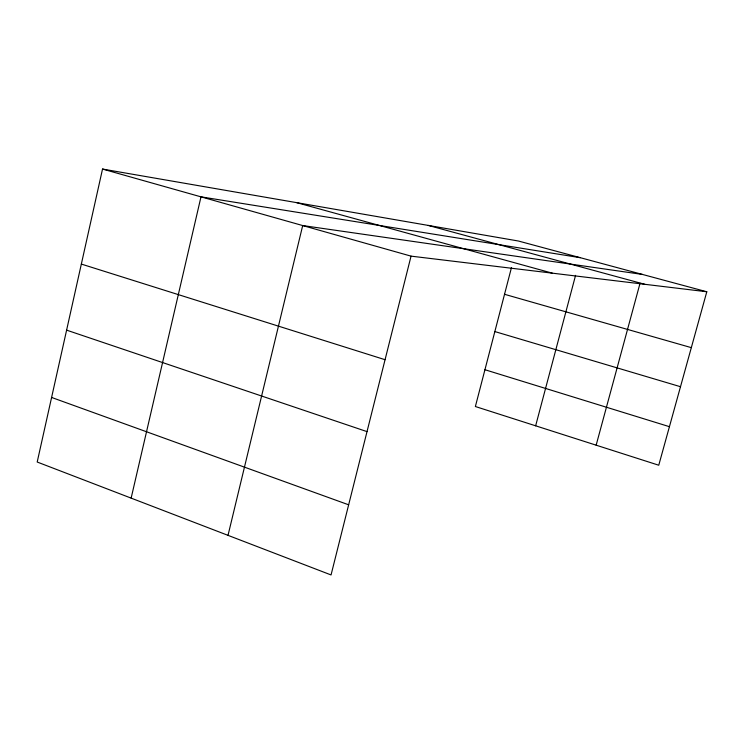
<?xml version="1.0" encoding="UTF-8"?>
<svg xmlns="http://www.w3.org/2000/svg" width="744" height="744" viewBox="0 0 744 744"><rect width="100%" height="100%" fill="white"/><g stroke="black" fill="none" stroke-linecap="round" stroke-linejoin="round"><path stroke-width="1.12" d="M706.8 291.769L518.373 241.01L102.532 169.055L37.2 462.024L331.052 574.945L411.051 256.141L706.8 291.769L658.756 465.223L475.379 406.522L511.454 267.654M131.139 498.127L200.992 196.844L580.255 257.684M228.017 535.355L302.696 225.553L642.435 274.434M535.643 425.81L575.568 275.354M596.149 445.182L640.054 283.232M428.191 225.404L644.769 284.301M296.707 202.656L552.281 273.15M102.532 169.055L411.051 256.141M504.525 294.289L691.325 347.643M494.844 331.564L680.509 386.713M484.939 369.722L669.433 426.684M81.338 264.074L385.057 359.705M66.607 330.141L367.015 431.622M51.596 397.445L348.648 504.804"/></g></svg>
